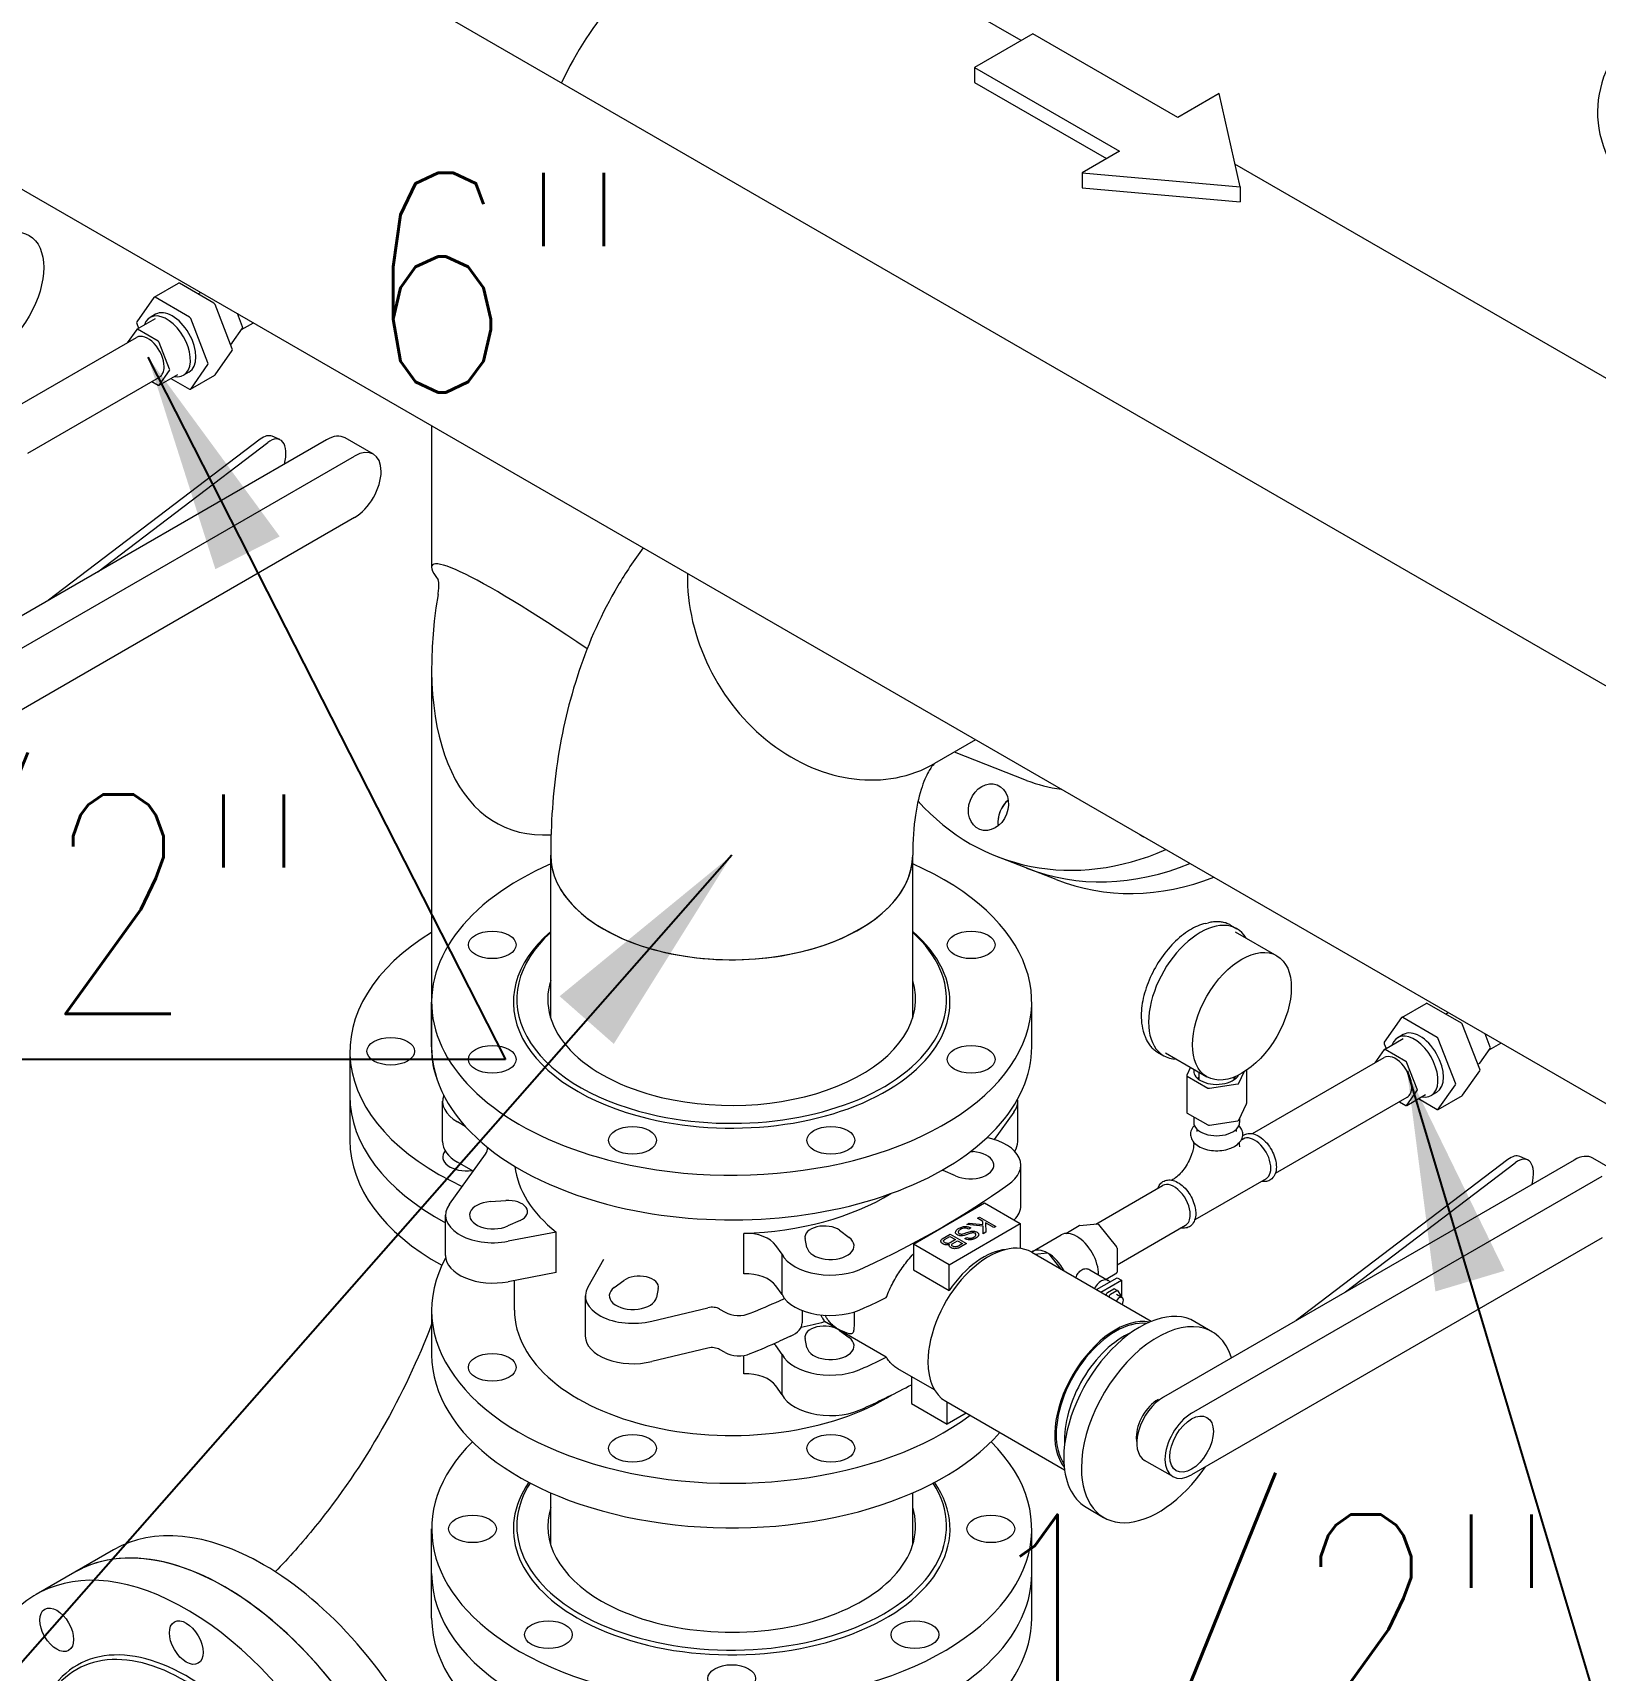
# Model space of a CAD drawing. Header units: millimetres. Extents: x -312439 to 477422, y -331570 to 212570.
# Drawn here: x 345920 to 346809, y 155219 to 156151 of the extents above; entities that cross this region are included whole.
import ezdxf

# ---------------------------------------------------------------- set-up
doc = ezdxf.new("R2010")
doc.units = ezdxf.units.MM
doc.layers.add('ARCONDTEXTO', color=4, linetype='Continuous')
doc.layers.add('TEXTO FORMATO', color=4, linetype='Continuous')
doc.styles.add('ROMAND', font='ROMAND.SHX')
doc.styles.add('ROMANS', font='romans.shx', dxfattribs={"height": 187.5})
doc.dimstyles.new('1-50 (MILIMETRO)', dxfattribs={"dimscale": 0, "dimtxt": 125, "dimasz": 125, "dimexe": 100, "dimexo": 100, "dimgap": 50, "dimtad": 0, "dimdec": 0, "dimzin": 0, "dimdsep": 46, "dimtxsty": 'ROMAND', "dimcen": -390, "dimclrd": 1, "dimclre": 1, "dimclrt": 3, "dimadec": 0, "dimazin": 0, "dimtfac": 1, "dimtdec": 0, "dimtix": 1, "dimtmove": 2, "dimatfit": 2, "dimfxl": 1, "dimtvp": 1, "dimtolj": 1, "dimtzin": 0, "dimarcsym": 0})

msp = doc.modelspace()

# ---------------------------------------------------------------- linework, layer by layer
at = {"color": 5, "linetype": 'Continuous', "lineweight": 0, "extrusion": (4.44089e-16, 0.816497, 0.57735)}
for p, q in [((344984.877, 156836.368), (347569.913, 155343.897)), ((344881.815, 156657.859), (347466.851, 155165.388)), ((346482.345, 156146.917), (346312.724, 156244.848)), ((348026.67, 155255.3), (346604.188, 156076.571)), ((345988.573, 156000.674), (345978.777, 155986.738)), ((345988.698, 156000.79), (346002.554, 156008.79)), ((346008.846, 155989.423), (345989.254, 156000.735)), ((346022.702, 155997.423), (346003.11, 156008.735)), ((346013.686, 156002.629), (346015.197, 156003.501)), ((345989.544, 155991.044), (345986.399, 155989.229)), ((346033.179, 155971.329), (346023.383, 155996.576)), ((346039.082, 155983.828), (346036.14, 155991.409)), ((345978.763, 155982.431), (345973.436, 155974.852)), ((345978.777, 155985.83), (345979.841, 155983.088)), ((345978.862, 155982.523), (345989.574, 155988.708)), ((345991.082, 155975.679), (345979.304, 155982.479)), ((346019.323, 155963.329), (346009.527, 155988.576)), ((346033.193, 155974.728), (346039.082, 155983.105)), ((346038.52, 155982.306), (346045.214, 155986.17)), ((345903.686, 155934.582), (345978.672, 155977.875)), ((345997.513, 155959.828), (345991.624, 155975.005)), ((346032.115, 155974.07), (346033.094, 155974.635)), ((346023.383, 155956.484), (346033.179, 155970.42)), ((345916.729, 155911.99), (345991.715, 155955.283)), ((345991.524, 155950.635), (346002.237, 155956.82)), ((345991.624, 155950.728), (345997.513, 155959.105)), ((345998.269, 155954.53), (346008.846, 155948.423)), ((346008.556, 155958.114), (346005.412, 155956.299)), ((346009.402, 155948.368), (346023.258, 155956.368)), ((346009.527, 155948.484), (346019.323, 155962.42)), ((345987.411, 155952.798), (345991.082, 155950.679)), ((346146.72, 155927.566), (346146.72, 155846.978)), ((346086.813, 155919.566), (345852.987, 155784.566)), ((346049.085, 155919.85), (345928.538, 155828.186)), ((345956.654, 155844.419), (346053.378, 155917.968)), ((346060.262, 155919.671), (346055.969, 155921.553)), ((346113.56, 155911.372), (346097.53, 155920.628)), ((345869.017, 155775.311), (346102.844, 155910.311)), ((346102.844, 155875.311), (345869.017, 155740.311)), ((346146.72, 155789.826), (346146.72, 155571.309)), ((346456.501, 155748.714), (346433.159, 155735.238)), ((346485.538, 155725.612), (346444.392, 155741.723)), ((346214.531, 155590.226), (346214.531, 155682.953)), ((346420.656, 155590.226), (346420.656, 155682.953)), ((346502.27, 155669.079), (346468.569, 155682.275)), ((346587.443, 155644.14), (346589.132, 155644.536)), ((346601.706, 155643.149), (346605.339, 155641.051)), ((346604.382, 155639.395), (346628.023, 155625.746)), ((346146.742, 155573.927), (346146.742, 155599.327)), ((346488.445, 155573.927), (346488.445, 155599.327)), ((346699.029, 155590.492), (346689.233, 155576.556)), ((346699.154, 155590.608), (346713.01, 155598.608)), ((346719.302, 155579.241), (346699.71, 155590.552)), ((346733.158, 155587.241), (346713.567, 155598.552)), ((346724.143, 155592.446), (346725.653, 155593.318)), ((346551.999, 155582.749), (346552.5, 155581.088)), ((346700, 155580.862), (346696.856, 155579.047)), ((346743.635, 155561.146), (346733.84, 155586.394)), ((346749.538, 155573.645), (346746.597, 155581.227)), ((346689.219, 155572.248), (346683.892, 155564.67)), ((346689.233, 155575.647), (346690.297, 155572.905)), ((346689.319, 155572.341), (346700.031, 155578.525)), ((346701.539, 155565.497), (346689.761, 155572.297)), ((346729.779, 155553.146), (346719.983, 155578.394)), ((346743.65, 155564.545), (346749.538, 155572.923)), ((346748.976, 155572.124), (346755.67, 155575.988)), ((346100.18, 155571.309), (346100.18, 155520.509)), ((346559.989, 155570.892), (346563.621, 155568.795)), ((346564.578, 155570.452), (346588.218, 155556.803)), ((346578.908, 155562.178), (346576.801, 155557.64)), ((346614.142, 155524.4), (346689.128, 155567.693)), ((346707.969, 155549.645), (346702.08, 155564.823)), ((346742.572, 155563.888), (346743.55, 155564.453)), ((346576.771, 155557.508), (346576.771, 155536.508)), ((346577.03, 155557.147), (346588.808, 155550.347)), ((346583.734, 155555.169), (346583.734, 155559.392)), ((346589.663, 155550.215), (346605.751, 155552.704)), ((346603.755, 155555.169), (346603.755, 155556.647)), ((346606.377, 155553.065), (346609.379, 155559.533)), ((346610.718, 155560.412), (346610.718, 155541.486)), ((346733.84, 155546.302), (346743.635, 155560.238)), ((346627.186, 155501.808), (346702.172, 155545.101)), ((346701.981, 155540.453), (346712.693, 155546.638)), ((346702.08, 155540.545), (346707.969, 155548.923)), ((346708.726, 155544.347), (346719.302, 155538.241)), ((346719.012, 155547.932), (346715.868, 155546.117)), ((346719.858, 155538.186), (346733.715, 155546.186)), ((346719.983, 155538.302), (346729.779, 155552.238)), ((346152.979, 155519.898), (346152.979, 155542.898)), ((346478.244, 155536.668), (346467.117, 155521.077)), ((346480.484, 155519.898), (346480.484, 155542.898)), ((346577.03, 155536.147), (346588.808, 155529.347)), ((346606.377, 155532.065), (346610.688, 155541.354)), ((346697.868, 155542.616), (346701.539, 155540.497)), ((346165.896, 155528.546), (346161.424, 155531.128)), ((346580.701, 155534.028), (346580.701, 155530.753)), ((346582.538, 155526.899), (346582.538, 155525.562)), ((346589.663, 155529.215), (346605.751, 155531.704)), ((346604.951, 155526.899), (346604.951, 155525.562)), ((346606.788, 155532.951), (346606.788, 155530.753)), ((346580.701, 155518.862), (346580.701, 155519.478)), ((346606.788, 155518.862), (346606.788, 155519.478)), ((346608.873, 155521.358), (346607.642, 155520.647)), ((346156.943, 155484.185), (346177.307, 155512.724)), ((346170.35, 155502.974), (346161.424, 155508.128)), ((346453.66, 155514.272), (346455.025, 155514.175)), ((346482.21, 155483.451), (346482.21, 155506.451)), ((346797.27, 155509.384), (346563.443, 155374.384)), ((346759.541, 155509.667), (346638.995, 155418.004)), ((346667.111, 155434.236), (346763.834, 155507.785)), ((346770.718, 155509.489), (346766.425, 155511.371)), ((346824.017, 155501.19), (346807.986, 155510.445)), ((346445.087, 155500.323), (346438.108, 155503.467)), ((346568.776, 155498.208), (346568.243, 155497.9)), ((346579.474, 155365.129), (346813.3, 155500.129)), ((346621.917, 155498.766), (346581.286, 155475.308)), ((346524.908, 155472.881), (346562.974, 155494.858)), ((346180.162, 155485.675), (346188.948, 155486.301)), ((346421.042, 155461.508), (346461.637, 155484.946)), ((346461.637, 155484.946), (346481.934, 155473.227)), ((346154.702, 155454.955), (346154.702, 155477.955)), ((346197.079, 155474.967), (346190.099, 155471.823)), ((346379.011, 155469.348), (346384.457, 155465.318)), ((346441.339, 155449.789), (346481.934, 155473.227)), ((346445.038, 155468.309), (346445.146, 155468.77)), ((346445.146, 155468.77), (346445.384, 155469.181)), ((346445.384, 155469.181), (346445.599, 155469.455)), ((346445.599, 155469.455), (346445.88, 155469.717)), ((346445.88, 155469.717), (346446.398, 155470.14)), ((346446.398, 155470.14), (346447.174, 155470.589)), ((346446.786, 155468.92), (346446.657, 155468.646)), ((346447.002, 155469.194), (346446.786, 155468.92)), ((346447.304, 155469.468), (346447.002, 155469.194)), ((346447.174, 155470.589), (346447.627, 155470.826)), ((346447.692, 155469.742), (346447.304, 155469.468)), ((346447.627, 155470.826), (346448.102, 155471.025)), ((346447.908, 155469.866), (346447.692, 155469.742)), ((346448.426, 155470.116), (346447.908, 155469.866)), ((346448.102, 155471.025), (346448.577, 155471.199)), ((346449.116, 155470.365), (346448.426, 155470.116)), ((346448.577, 155471.199), (346449.03, 155471.336)), ((346449.03, 155471.336), (346449.504, 155471.436)), ((346449.763, 155470.539), (346449.116, 155470.365)), ((346449.504, 155471.436), (346450.001, 155471.498)), ((346450.411, 155470.589), (346449.763, 155470.539)), ((346450.001, 155471.498), (346450.669, 155471.511)), ((346451.101, 155470.564), (346450.411, 155470.589)), ((346450.669, 155471.511), (346451.403, 155471.486)), ((346451.619, 155470.464), (346451.101, 155470.564)), ((346451.403, 155471.486), (346451.921, 155471.386)), ((346451.532, 155472.65), (346452.913, 155473.447)), ((346460.766, 155471.703), (346451.532, 155472.65)), ((346452.093, 155470.29), (346451.619, 155470.464)), ((346451.921, 155471.386), (346452.395, 155471.261)), ((346452.611, 155470.091), (346452.093, 155470.29)), ((346452.395, 155471.261), (346452.87, 155471.087)), ((346453.69, 155470.713), (346452.611, 155470.091)), ((346452.87, 155471.087), (346453.302, 155470.888)), ((346452.913, 155473.447), (346460.68, 155472.65)), ((346453.302, 155470.888), (346453.69, 155470.713)), ((346453.647, 155468.745), (346453.906, 155468.795)), ((346453.906, 155468.795), (346454.402, 155468.882)), ((346454.402, 155468.882), (346454.898, 155468.92)), ((346454.898, 155468.92), (346455.157, 155468.92)), ((346455.157, 155468.92), (346455.847, 155468.845)), ((346455.847, 155468.845), (346456.279, 155468.745)), ((346457.573, 155476.187), (346458.738, 155476.86)), ((346460.68, 155474.394), (346457.573, 155476.187)), ((346458.738, 155476.86), (346467.972, 155471.579)), ((346460.68, 155472.65), (346460.68, 155474.394)), ((346460.766, 155467.368), (346460.766, 155471.703)), ((346466.807, 155470.906), (346462.19, 155473.522)), ((346462.19, 155473.522), (346462.234, 155468.265)), ((346467.972, 155471.579), (346466.807, 155470.906)), ((346481.934, 155473.227), (346481.934, 155458.997)), ((346507.796, 155467.539), (346515.552, 155472.017)), ((346515.682, 155472.057), (346525.882, 155472.968)), ((346526.507, 155472.606), (346536.707, 155459.918)), ((346537.02, 155449.75), (346576.018, 155472.266)), ((346217.698, 155468.306), (346190.301, 155463.091)), ((346217.698, 155445.306), (346217.698, 155468.306)), ((346324.421, 155444.618), (346324.421, 155467.618)), ((346346.267, 155455.707), (346342.667, 155460.705)), ((346360.465, 155459.58), (346359.381, 155464.653)), ((346421.042, 155461.508), (346421.042, 155446.792)), ((346441.339, 155449.789), (346421.042, 155461.508)), ((346436.689, 155463.482), (346436.818, 155463.806)), ((346436.689, 155463.133), (346436.689, 155463.482)), ((346436.732, 155463.009), (346436.689, 155463.133)), ((346436.818, 155462.71), (346436.732, 155463.009)), ((346436.818, 155463.806), (346437.034, 155464.08)), ((346436.948, 155462.386), (346436.818, 155462.71)), ((346437.164, 155462.112), (346436.948, 155462.386)), ((346437.034, 155464.08), (346437.293, 155464.329)), ((346437.854, 155461.614), (346437.164, 155462.112)), ((346437.293, 155464.329), (346437.466, 155464.479)), ((346437.466, 155464.479), (346442.04, 155467.119)), ((346438.631, 155461.265), (346437.854, 155461.614)), ((346438.242, 155463.183), (346438.285, 155463.507)), ((346438.329, 155462.884), (346438.242, 155463.183)), ((346438.285, 155463.507), (346438.501, 155463.781)), ((346438.588, 155462.585), (346438.329, 155462.884)), ((346438.501, 155463.781), (346438.803, 155464.055)), ((346438.933, 155462.336), (346438.588, 155462.585)), ((346439.105, 155461.14), (346438.631, 155461.265)), ((346438.803, 155464.055), (346441.867, 155465.824)), ((346439.364, 155462.087), (346438.933, 155462.336)), ((346439.58, 155461.065), (346439.105, 155461.14)), ((346439.839, 155461.962), (346439.364, 155462.087)), ((346440.055, 155461.041), (346439.58, 155461.065)), ((346440.227, 155461.888), (346439.839, 155461.962)), ((346441.09, 155461.14), (346440.055, 155461.041)), ((346440.659, 155461.888), (346440.227, 155461.888)), ((346441.09, 155461.937), (346440.659, 155461.888)), ((346441.522, 155462.087), (346441.09, 155461.937)), ((346441.651, 155461.265), (346441.09, 155461.14)), ((346441.435, 155460.791), (346441.565, 155461.115)), ((346441.479, 155460.517), (346441.435, 155460.791)), ((346441.565, 155460.218), (346441.479, 155460.517)), ((346441.996, 155462.261), (346441.522, 155462.087)), ((346441.565, 155461.115), (346441.651, 155461.265)), ((346441.781, 155459.944), (346441.565, 155460.218)), ((346442.04, 155459.695), (346441.781, 155459.944)), ((346441.867, 155465.824), (346445.06, 155464.03)), ((346445.06, 155464.03), (346441.996, 155462.261)), ((346442.04, 155467.119), (346451.274, 155461.838)), ((346442.6, 155459.371), (346442.04, 155459.695)), ((346442.859, 155461.115), (346442.903, 155461.34)), ((346442.859, 155460.816), (346442.859, 155461.115)), ((346443.032, 155460.517), (346442.859, 155460.816)), ((346442.903, 155461.34), (346443.118, 155461.614)), ((346443.377, 155460.268), (346443.032, 155460.517)), ((346443.118, 155461.614), (346443.463, 155461.863)), ((346443.809, 155460.069), (346443.377, 155460.268)), ((346443.463, 155461.863), (346446.096, 155463.432)), ((346444.283, 155459.944), (346443.809, 155460.069)), ((346445.233, 155459.944), (346444.283, 155459.944)), ((346445.06, 155467.824), (346445.038, 155468.309)), ((346445.233, 155467.525), (346445.06, 155467.824)), ((346445.556, 155467.138), (346445.233, 155467.525)), ((346445.75, 155460.044), (346445.233, 155459.944)), ((346445.88, 155466.877), (346445.556, 155467.138)), ((346446.182, 155460.194), (346445.75, 155460.044)), ((346446.311, 155466.628), (346445.88, 155466.877)), ((346446.096, 155463.432), (346448.987, 155461.763)), ((346446.657, 155460.368), (346446.182, 155460.194)), ((346447.045, 155466.379), (346446.311, 155466.628)), ((346446.657, 155468.646), (346446.613, 155468.521)), ((346446.613, 155468.521), (346446.613, 155468.222)), ((346446.613, 155468.222), (346446.743, 155467.948)), ((346446.872, 155460.493), (346446.657, 155460.368)), ((346447.131, 155459.446), (346446.7, 155459.247)), ((346446.743, 155467.948), (346447.002, 155467.649)), ((346448.987, 155461.763), (346446.872, 155460.493)), ((346447.002, 155467.649), (346447.455, 155467.412)), ((346447.52, 155466.254), (346447.045, 155466.379)), ((346451.274, 155461.838), (346447.131, 155459.446)), ((346447.455, 155467.412), (346447.865, 155467.275)), ((346448.275, 155466.192), (346447.52, 155466.254)), ((346447.865, 155467.275), (346448.296, 155467.226)), ((346449.073, 155466.204), (346448.275, 155466.192)), ((346448.296, 155467.226), (346448.771, 155467.251)), ((346448.771, 155467.251), (346449.31, 155467.338)), ((346449.828, 155466.366), (346449.073, 155466.204)), ((346449.31, 155467.338), (346449.936, 155467.5)), ((346450.065, 155466.428), (346449.828, 155466.366)), ((346449.936, 155467.5), (346451.511, 155468.035)), ((346453.776, 155467.674), (346450.065, 155466.428)), ((346450.411, 155464.635), (346451.532, 155465.282)), ((346450.626, 155464.51), (346450.411, 155464.635)), ((346451.015, 155464.336), (346450.626, 155464.51)), ((346451.446, 155464.186), (346451.015, 155464.336)), ((346452.223, 155463.987), (346451.446, 155464.186)), ((346451.511, 155468.035), (346453.647, 155468.745)), ((346451.532, 155465.282), (346452.007, 155465.058)), ((346452.007, 155465.058), (346452.482, 155464.934)), ((346452.892, 155463.925), (346452.223, 155463.987)), ((346452.482, 155464.934), (346453.215, 155464.859)), ((346453.345, 155463.937), (346452.892, 155463.925)), ((346453.215, 155464.859), (346453.56, 155464.859)), ((346453.992, 155464.012), (346453.345, 155463.937)), ((346453.56, 155464.859), (346454.121, 155464.934)), ((346454.057, 155467.761), (346453.776, 155467.674)), ((346454.229, 155464.049), (346453.992, 155464.012)), ((346454.618, 155467.886), (346454.057, 155467.761)), ((346454.121, 155464.934), (346454.596, 155465.058)), ((346454.682, 155464.161), (346454.229, 155464.049)), ((346454.596, 155465.058), (346455.071, 155465.233)), ((346454.898, 155467.923), (346454.618, 155467.886)), ((346454.898, 155464.236), (346454.682, 155464.161)), ((346455.545, 155467.873), (346454.898, 155467.923)), ((346455.373, 155464.361), (346454.898, 155464.236)), ((346455.071, 155465.233), (346455.718, 155465.557)), ((346455.804, 155464.56), (346455.373, 155464.361)), ((346456.149, 155467.649), (346455.545, 155467.873)), ((346455.718, 155465.557), (346456.063, 155465.806)), ((346456.279, 155464.784), (346455.804, 155464.56)), ((346456.063, 155465.806), (346456.473, 155466.217)), ((346456.646, 155467.138), (346456.149, 155467.649)), ((346456.279, 155468.745), (346456.926, 155468.496)), ((346457.271, 155465.357), (346456.279, 155464.784)), ((346456.473, 155466.217), (346456.624, 155466.503)), ((346456.624, 155466.503), (346456.689, 155466.815)), ((346456.689, 155466.815), (346456.646, 155467.138)), ((346456.926, 155468.496), (346457.314, 155468.272)), ((346457.422, 155465.494), (346457.271, 155465.357)), ((346457.314, 155468.272), (346457.681, 155468.01)), ((346457.703, 155465.781), (346457.422, 155465.494)), ((346457.681, 155468.01), (346457.94, 155467.736)), ((346457.832, 155465.93), (346457.703, 155465.781)), ((346458.048, 155466.204), (346457.832, 155465.93)), ((346457.94, 155467.736), (346458.113, 155467.462)), ((346458.177, 155466.478), (346458.048, 155466.204)), ((346458.113, 155467.462), (346458.221, 155467.176)), ((346458.264, 155466.777), (346458.177, 155466.478)), ((346458.221, 155467.176), (346458.264, 155466.777)), ((346462.234, 155468.265), (346460.766, 155467.368)), ((346488.845, 155457.253), (346505.3, 155466.753)), ((346813.3, 155465.129), (346579.474, 155330.129)), ((346244.639, 155452.752), (346235.605, 155436.934)), ((346346.267, 155432.707), (346346.267, 155455.707)), ((346443.032, 155459.172), (346442.6, 155459.371)), ((346443.507, 155459.048), (346443.032, 155459.172)), ((346444.024, 155458.948), (346443.507, 155459.048)), ((346444.542, 155458.898), (346444.024, 155458.948)), ((346445.103, 155458.923), (346444.542, 155458.898)), ((346445.189, 155458.923), (346445.103, 155458.923)), ((346445.75, 155458.998), (346445.189, 155458.923)), ((346446.268, 155459.097), (346445.75, 155458.998)), ((346446.7, 155459.247), (346446.268, 155459.097)), ((346488.447, 155456.853), (346556.554, 155417.532)), ((346490.211, 155455.834), (346497.303, 155456.468)), ((346497.928, 155456.106), (346505.02, 155447.285)), ((346537.02, 155459.112), (346537.02, 155445.512)), ((346217.698, 155445.306), (346190.301, 155440.091)), ((346193.894, 155423.927), (346193.894, 155440.775)), ((346250.73, 155436.818), (346256.176, 155440.848)), ((346421.042, 155446.792), (346441.339, 155435.073)), ((346441.339, 155435.073), (346441.339, 155449.789)), ((346521.561, 155446.896), (346532.038, 155440.847)), ((346525.32, 155435.564), (346537.094, 155442.362)), ((346527.875, 155434.089), (346539.649, 155440.887)), ((346530.748, 155441.592), (346536.837, 155445.107)), ((346537.094, 155442.362), (346539.649, 155440.887)), ((346539.649, 155440.887), (346539.649, 155431.255)), ((346234.242, 155432.033), (346234.242, 155409.033)), ((346275.806, 155436.153), (346274.721, 155431.08)), ((346346.267, 155432.707), (346342.667, 155437.705)), ((346530.799, 155432.401), (346531.23, 155433.511)), ((346531.582, 155433.949), (346535.198, 155436.037)), ((346532.474, 155431.434), (346532.904, 155432.544)), ((346533.257, 155432.982), (346536.872, 155435.07)), ((346537.16, 155435.098), (346535.486, 155436.065)), ((346536.78, 155432.912), (346539.955, 155431.078)), ((346537.225, 155435.038), (346539.033, 155432.466)), ((346539.033, 155431.997), (346538.91, 155431.681)), ((346146.742, 155423.927), (346146.742, 155398.527)), ((346272.142, 155417.675), (346304.066, 155425.27)), ((346310.729, 155424.501), (346313.786, 155422.736)), ((346344.818, 155429.228), (346347.721, 155430.506)), ((346357.719, 155423.734), (346357.719, 155416.671)), ((346405.628, 155397.115), (346370.529, 155417.379)), ((346581.396, 155417.329), (346591.41, 155411.446)), ((346346.267, 155398.707), (346342.667, 155403.705)), ((346351.162, 155409.021), (346344.818, 155406.228)), ((346360.465, 155402.58), (346359.381, 155407.653)), ((346379.011, 155412.348), (346384.457, 155408.318)), ((346304.066, 155402.27), (346272.142, 155394.675)), ((346313.786, 155399.736), (346310.729, 155401.501)), ((346324.421, 155387.618), (346324.421, 155398.087)), ((346346.267, 155375.707), (346346.267, 155398.707)), ((346433.033, 155378.538), (346412.232, 155390.547)), ((346419.947, 155386.093), (346419.947, 155370.651)), ((346346.267, 155375.707), (346342.667, 155380.705)), ((346419.947, 155370.651), (346440.244, 155358.932)), ((346439.457, 155372), (346507.139, 155332.924)), ((346440.244, 155358.932), (346440.244, 155371.546)), ((346451.168, 155365.239), (346440.244, 155358.932)), ((346568.757, 155329.067), (346552.726, 155338.322)), ((346214.531, 155290.226), (346214.531, 155319.853)), ((346420.656, 155290.226), (346420.656, 155319.853)), ((346519.357, 155311.73), (346529.37, 155305.847)), ((346146.742, 155248.527), (346146.742, 155299.327)), ((346488.445, 155248.527), (346488.445, 155299.327)), ((345965.592, 155287.396), (345921.598, 155261.996))]:
    msp.add_line(p, q, dxfattribs=at)
at = {"color": 4, "linetype": 'Continuous', "lineweight": 0, "extrusion": (4.44089e-16, 0.816497, 0.57735)}
for p, q in [((346489.138, 156150.84), (346455.922, 156131.662)), ((346571.688, 156103.18), (346489.138, 156150.84)), ((346455.922, 156131.662), (346538.471, 156084.002)), ((346455.922, 156131.662), (346455.922, 156123.119)), ((346455.922, 156123.119), (346531.073, 156079.731)), ((346595.176, 156116.741), (346571.688, 156103.18)), ((346607.109, 156063.552), (346595.176, 156116.741)), ((346538.471, 156084.002), (346517.101, 156071.664)), ((346517.101, 156071.664), (346607.109, 156063.552)), ((346517.101, 156071.664), (346517.101, 156063.121)), ((346517.101, 156063.121), (346607.109, 156055.009)), ((346607.109, 156063.552), (346607.109, 156055.009))]:
    msp.add_line(p, q, dxfattribs=at)
at = {"color": 5, "linetype": 'Continuous', "lineweight": 0}
for centre, major_axis, ratio, start_param, end_param in [((346295.868, 156099.652), (-67.085, -116.195), 0.5773503, 3.1415927, 4.8430473), ((346981.488, 156106.127), (-170.852, 0), 0.5773503, 5.3599285, 7.4612826), ((345989.254, 155999.826), (-0.556, 0.963), 0.5773503, 5.4977871, 6.5449847), ((346003.11, 156007.826), (-0.556, 0.963), 0.5773503, 5.4977871, 6.2831853), ((345995.906, 155972.764), (-9.506, 16.465), 0.5773503, 2.6742192, 6.7505587), ((345999.05, 155974.579), (-9.506, 16.465), 0.5773503, 3.1415927, 6.2831853), ((346022.702, 155996.515), (-0.556, 0.963), 0.5773503, 4.4505896, 5.4977871), ((345979.458, 155985.89), (-0.556, 0.963), 0.5773503, 0.2617994, 1.3089969), ((345979.304, 155981.757), (-0.442, 0.766), 0.5773503, 5.4977871, 6.5449847), ((346008.846, 155988.515), (-0.556, 0.963), 0.5773503, 4.4505896, 5.4977871), ((346038.54, 155983.779), (0.442, -0.766), 0.5773503, 0.2617994, 1.3089969), ((345985.193, 155966.579), (6.522, -11.296), 0.5773503, 0.7853982, 3.1415927), ((345991.082, 155974.957), (-0.442, 0.766), 0.5773503, 4.4505896, 5.4977871), ((346032.651, 155975.402), (0.442, -0.766), 0.5773503, 0, 0.2617994), ((346018.641, 155963.268), (0.556, -0.963), 0.5773503, 0.2617994, 1.3089969), ((346032.498, 155971.268), (0.556, -0.963), 0.5773503, 0.2617994, 1.3089969), ((345985.193, 155966.579), (6.522, -11.296), 0.5773503, 0, 0.7853982), ((345996.971, 155959.779), (0.442, -0.766), 0.5773503, 0.2617994, 1.3089969), ((346022.702, 155957.332), (0.556, -0.963), 0.5773503, 0, 0.2617994), ((345991.082, 155951.402), (0.442, -0.766), 0.5773503, 5.4977871, 6.5449847), ((346008.846, 155949.332), (0.556, -0.963), 0.5773503, 5.4977871, 6.5449847), ((346049.085, 155905.85), (6.884, 15.704), 0.493747, 0, 0.7260513), ((346053.378, 155903.968), (-6.884, -15.704), 0.493747, 1.8967117, 3.867644), ((346086.813, 155902.066), (10.717, 18.562), 0.5773503, 0, 0.7853982), ((346102.844, 155892.811), (-10.717, -18.562), 0.5773503, 0.7853982, 3.9269908), ((346271.032, 155756.493), (-123.988, 91.599), 0.0978959, 5.0763738, 6.5985022), ((346381.628, 155824.492), (-51.531, 89.255), 0.8164966, 0.936815, 3.1415927), ((346271.032, 155880.311), (-83.802, -180.843), 0.5077224, 5.209054, 6.5527375), ((346530.862, 155841.366), (45.325, 115.754), 0.8133896, 3.1415927, 3.3423299), ((346530.862, 155841.366), (62.293, 159.091), 0.8133896, 2.7483145, 3.8284194), ((346480.634, 155703.731), (-4.957, -12.659), 0.8133896, 4.0999845, 5.3247935), ((346480.634, 155703.731), (4.957, 12.659), 0.8133896, 0.9583918, 1.448158), ((346480.634, 155703.731), (4.957, 12.659), 0.8133896, 1.448158, 2.1832008), ((346557.221, 155706.106), (4.957, 12.659), 0.8133896, 2.9087838, 3.1291249), ((346317.593, 155599.327), (-170.852, 0), 0.5773503, 5.3599285, 7.4612826), ((346317.593, 155682.953), (-103.062, 0), 0.5773503, 0, 0.7853982), ((346317.593, 155682.953), (-103.062, 0), 0.5773503, 0, 3.1415927), ((346317.593, 155682.953), (-103.062, 0), 0.5773503, 0.7853982, 3.1415927), ((346317.593, 155599.327), (-170.852, 0), 0.5773503, 1.1780972, 4.0648495), ((346547.713, 155834.768), (-62.293, -159.091), 0.8133896, 0, 0.6645841), ((346547.713, 155834.768), (62.293, 159.091), 0.8133896, 3.1415927, 3.8061768), ((346564.564, 155828.17), (-62.293, -159.091), 0.8133896, 0, 0.6418372), ((346271.032, 155571.309), (-170.852, 0), 0.5773503, 5.5272038, 7.1783746), ((346317.593, 155599.327), (-124.312, 0), 0.5773503, 5.6898207, 7.4612826), ((346317.593, 155600.927), (122.352, 0), 0.5773503, 2.5724111, 4.3196899), ((346317.593, 155599.327), (-124.312, 0), 0.5773503, 1.1780972, 3.7349573), ((346317.593, 155600.927), (122.352, 0), 0.5773503, 4.3196899, 6.8523669), ((346584.48, 155604.923), (-20.859, -36.128), 0.5773503, 2.8375594, 6.5872185), ((346317.593, 155600.927), (104.716, 0), 0.5773503, 2.9636533, 4.3196899), ((346317.593, 155600.927), (104.716, 0), 0.5773503, 4.3196899, 6.4611246), ((346699.71, 155589.644), (-0.556, 0.963), 0.5773503, 5.4977871, 6.5449847), ((346713.567, 155597.644), (-0.556, 0.963), 0.5773503, 5.4977871, 6.2831853), ((346706.362, 155562.582), (-9.506, 16.465), 0.5773503, 2.6742192, 6.7505587), ((346709.506, 155564.397), (-9.506, 16.465), 0.5773503, 3.1415927, 6.2831853), ((346733.158, 155586.333), (-0.556, 0.963), 0.5773503, 4.4505896, 5.4977871), ((346317.593, 155573.927), (170.852, 0), 0.5773503, 3.1415927, 4.3196899), ((346317.593, 155573.927), (170.852, 0), 0.5773503, 4.3196899, 6.2831853), ((346689.914, 155575.708), (-0.556, 0.963), 0.5773503, 0.2617994, 1.3089969), ((346689.761, 155571.574), (-0.442, 0.766), 0.5773503, 5.4977871, 6.5449847), ((346719.302, 155578.333), (-0.556, 0.963), 0.5773503, 4.4505896, 5.4977871), ((346748.997, 155573.597), (0.442, -0.766), 0.5773503, 0.2617994, 1.3089969), ((346271.032, 155571.309), (-124.312, 0), 0.5773503, 0, 0.2162634), ((346271.032, 155571.309), (124.312, 0), 0.5773503, 3.1415927, 3.3578561), ((346695.65, 155556.397), (6.522, -11.296), 0.5773503, 0.7853982, 3.1415927), ((346701.539, 155564.775), (-0.442, 0.766), 0.5773503, 4.4505896, 5.4977871), ((346743.108, 155565.219), (0.442, -0.766), 0.5773503, 0, 0.2617994), ((346577.656, 155557.508), (-0.885, 0), 0.5773503, 6.0213859, 7.0685835), ((346593.744, 155559.997), (-13.044, 0), 0.5773503, 6.1406542, 7.0685835), ((346593.744, 155551.753), (-13.044, 0), 0.5773503, 5.5872933, 5.7039844), ((346593.744, 155559.997), (-13.044, 0), 0.5773503, 0.7853982, 2.8363511), ((346593.744, 155551.753), (-13.044, 0), 0.5773503, 3.7207935, 3.8374847), ((346605.522, 155553.197), (0.885, 0), 0.5773503, 4.9741884, 6.0213859), ((346729.098, 155553.086), (0.556, -0.963), 0.5773503, 0.2617994, 1.3089969), ((346742.954, 155561.086), (0.556, -0.963), 0.5773503, 0.2617994, 1.3089969), ((346271.032, 155545.909), (-170.852, 0), 0.5773503, 0, 0.8218325), ((346271.032, 155545.909), (170.852, 0), 0.5773503, 3.1415927, 3.9634252), ((346181.811, 155542.898), (-28.832, 0), 0.5773503, 6.078, 7.0685835), ((346453.375, 155542.898), (27.109, 0), 0.5773503, 5.8737687, 6.3559681), ((346589.434, 155550.708), (0.885, 0), 0.5773503, 3.9269908, 4.9741884), ((346695.65, 155556.397), (6.522, -11.296), 0.5773503, 0, 0.7853982), ((346707.427, 155549.597), (0.442, -0.766), 0.5773503, 0.2617994, 1.3089969), ((346733.158, 155547.149), (0.556, -0.963), 0.5773503, 0, 0.2617994), ((346577.656, 155536.508), (-0.885, 0), 0.5773503, 0, 0.7853982), ((346609.833, 155541.486), (0.885, 0), 0.5773503, 6.0213859, 6.2831853), ((346701.539, 155541.219), (0.442, -0.766), 0.5773503, 5.4977871, 6.5449847), ((346719.302, 155539.149), (0.556, -0.963), 0.5773503, 5.4977871, 6.5449847), ((346593.744, 155530.753), (-13.044, 0), 0.5773503, 0, 3.1415927), ((346589.434, 155529.708), (0.885, 0), 0.5773503, 3.9269908, 4.9741884), ((346605.522, 155532.197), (0.885, 0), 0.5773503, 4.9741884, 6.0213859), ((346271.032, 155520.509), (-170.852, 0), 0.5773503, 0, 0.8045251), ((346181.811, 155519.898), (-28.832, 0), 0.5773503, 0, 0.7853982), ((346160.321, 155516.765), (18.371, 0), 0.5773503, 5.8923976, 6.2577611), ((346453.404, 155506.451), (28.806, 0), 0.5773503, 5.5507149, 7.5144461), ((346453.375, 155519.898), (27.109, 0), 0.5773503, 5.9220989, 6.2831853), ((346615.395, 155510.062), (6.522, -11.296), 0.5773503, 0, 3.1415927), ((346166.676, 155511.059), (-13.595, 0), 0.5773503, 5.8214578, 8.0722285), ((346453.375, 155506.455), (13.472, 0), 0.5773503, 4.0497563, 7.7312146), ((346759.541, 155495.667), (6.884, 15.704), 0.493747, 0, 0.7260513), ((346763.834, 155493.785), (-6.884, -15.704), 0.493747, 1.8967117, 3.867644), ((346797.27, 155491.884), (10.717, 18.562), 0.5773503, 0, 0.7853982), ((346317.593, 155510.427), (-123.699, 0), 0.5773503, 0.06591, 0.6307786), ((346444.889, 155508.484), (-11.023, 0), 0.5773503, 0.8477105, 0.9081637), ((346317.593, 155538.927), (123.699, 0), 0.5773503, 4.7676151, 5.5340199), ((346068.178, 155682.927), (520.517, 0), 0.5773503, 5.3865482, 5.6090261), ((346569.496, 155483.562), (6.522, -11.296), 0.5773503, 0.7853982, 3.1415927), ((346181.811, 155477.955), (-27.109, 0), 0.5773503, 5.8737687, 8.1724889), ((346181.811, 155477.955), (-13.472, 0), 0.5773503, 4.8351545, 8.5166127), ((346190.298, 155479.984), (11.023, 0), 0.5773503, 5.3750201, 7.9767471), ((346453.404, 155483.451), (28.806, 0), 0.5773503, 5.7666453, 6.2831853), ((346569.496, 155483.562), (6.522, -11.296), 0.5773503, 0, 0.7853982), ((346370.321, 155465.433), (11.023, 0), 0.5773503, 0.6626311, 3.2643581), ((346515.995, 155471.25), (-0.442, 0.766), 0.5773503, 6.0213859, 6.2831853), ((346526.195, 155472.161), (-0.442, 0.766), 0.5773503, 4.9741884, 6.0213859), ((346325.435, 155457.027), (-18.371, 0), 0.5773503, 3.4957179, 4.7676151), ((346373.836, 155460.533), (-13.472, 0), 0.5773503, 0.1227655, 3.8042237), ((346463.952, 155414.427), (-24.495, -42.426), 0.5773503, 3.1415927, 5.4977871), ((346514.07, 155451.562), (8.77, -15.191), 0.5773503, 2.3561945, 3.1415927), ((346514.07, 155451.562), (8.77, -15.191), 0.5773503, 0.7615984, 2.3561945), ((346536.394, 155459.473), (0.442, -0.766), 0.5773503, 0.7853982, 1.8325957), ((346317.593, 155423.927), (170.852, 0), 0.5773503, 2.833735, 5.6302998), ((346181.811, 155454.955), (-27.109, 0), 0.5773503, 0, 1.8893036), ((346373.843, 155460.516), (-28.806, 0), 0.5773503, 0.2933434, 2.3032668), ((346461.089, 155416.079), (23.27, 40.305), 0.5773503, 0.3872078, 1.4290703), ((346497.616, 155442.062), (8.77, -15.191), 0.5773503, 2.3561945, 3.2020356), ((346497.616, 155455.661), (-0.442, 0.766), 0.5773503, 4.9741884, 6.0213859), ((346497.616, 155442.062), (8.77, -15.191), 0.5773503, 1.5104113, 2.3561945), ((346264.866, 155436.933), (11.023, 0), 0.5773503, 6.1604182, 8.7621453), ((346325.435, 155434.027), (-18.371, 0), 0.5773503, 3.4957179, 4.7676151), ((346528.072, 155433.978), (3.966, 6.869), 0.5773503, 6.010118, 7.8542475), ((346536.394, 155445.873), (0.442, -0.766), 0.5773503, 0, 0.7853982), ((346261.351, 155432.033), (27.109, 0), 0.5773503, 2.8230854, 5.1218056), ((346261.351, 155432.033), (-13.472, 0), 0.5773503, 5.6205526, 9.3020109), ((346373.843, 155437.516), (-28.806, 0), 0.5773503, 0.2933434, 2.3032668), ((346531.582, 155433.479), (0.288, 0.498), 0.5773503, 0.7853982, 1.8325957), ((346533.257, 155432.513), (-0.288, -0.498), 0.5773503, 3.9269908, 4.9741884), ((346535.198, 155435.567), (0.288, 0.498), 0.5773503, 0, 0.7853982), ((346536.872, 155434.6), (0.288, 0.498), 0.5773503, 6.0213859, 7.0685835), ((346538.68, 155432.028), (0.288, 0.498), 0.5773503, 4.9741884, 6.0213859), ((346317.593, 155423.927), (-123.699, 0), 0.5773503, 0, 2.4003829), ((346306.399, 155422.001), (6.124, 0), 0.5773503, 0.7853982, 1.961584), ((346321.581, 155427.236), (11.023, 0), 0.5773503, 3.9269908, 5.3544297), ((346029.317, 155665.971), (517.381, 0), 0.5773503, 5.3282352, 5.3682023), ((346068.178, 155659.927), (520.517, 0), 0.5773503, 5.3865482, 5.4177363), ((346550.376, 155364.529), (-31.02, -52.799), 0.5823607, 3.1415927, 5.5021835), ((346538.24, 155428.108), (-1.715, -2.971), 0.5773503, 1.5701816, 4.7130037), ((346341.057, 155416.671), (16.663, 0), 0.5773503, 5.3639692, 6.2831853), ((346317.593, 155481.927), (123.699, 0), 0.5773503, 5.0382336, 5.1546022), ((346370.321, 155408.433), (11.023, 0), 0.5773503, 0.6626311, 3.2643581), ((346536.201, 155372.713), (-24.495, -42.426), 0.5773503, 3.3370905, 6.064011), ((346560.39, 155358.646), (-31.02, -52.799), 0.5823607, 2.6525624, 5.5021835), ((346536.201, 155372.713), (23.921, 41.432), 0.5773503, 0.2430827, 0.7853982), ((346261.351, 155409.033), (-27.109, 0), 0.5773503, 0, 1.9802129), ((346029.317, 155642.971), (-517.381, 0), 0.5773503, 2.1866425, 2.2266097), ((346325.435, 155400.027), (-18.371, 0), 0.5773503, 3.4957179, 3.6171654), ((346373.836, 155403.533), (-13.472, 0), 0.5773503, 0.1227655, 3.8042237), ((346169.083, 155584.669), (233.085, -175.431), 0.1043952, 5.905742, 5.9619009), ((346536.201, 155372.713), (23.921, 41.432), 0.5773503, 0.7853982, 2.8735652), ((346540.937, 155369.979), (-23.921, -41.432), 0.5773503, 3.805993, 5.5722222), ((346317.593, 155398.527), (-170.852, 0), 0.5773503, 0, 2.6758126), ((346306.399, 155399.001), (-6.124, 0), 0.5773503, 3.9269908, 5.1031767), ((346321.581, 155404.236), (-11.023, 0), 0.5773503, 0.7853982, 2.212837), ((346373.843, 155403.516), (-28.806, 0), 0.5773503, 0.2933434, 2.3032668), ((346068.178, 155625.927), (520.517, 0), 0.5773503, 5.3865482, 5.4177363), ((346463.952, 155414.427), (-24.495, -42.426), 0.5773503, 5.4977871, 6.2831853), ((346325.435, 155377.027), (-18.371, 0), 0.5773503, 3.4957179, 4.7676151), ((346373.843, 155380.516), (-28.806, 0), 0.5773503, 0.2933434, 2.3032668), ((346068.178, 155602.927), (520.517, 0), 0.5773503, 5.3865482, 5.4544475), ((346563.443, 155356.884), (-10.717, -18.562), 0.5773503, 3.9269908, 6.2831853), ((346560.39, 155358.646), (-8.773, -15.195), 0.5773503, 3.9269908, 5.4977871), ((346579.474, 155347.629), (10.717, 18.562), 0.5773503, 0.7853982, 3.9269908), ((346317.593, 155299.327), (-170.852, 0), 0.5773503, 5.7563139, 7.0685835), ((346317.593, 155299.327), (-170.852, 0), 0.5773503, 0.7853982, 3.668464), ((346560.39, 155358.646), (-8.773, -15.195), 0.5773503, 5.4977871, 5.7209135), ((346550.376, 155364.529), (-31.02, -52.799), 0.5823607, 5.5021835, 6.2831853), ((346560.39, 155358.646), (-31.02, -52.799), 0.5823607, 5.5021835, 7.7405636), ((346317.593, 155299.327), (-124.312, 0), 0.5773503, 5.9047016, 7.0685835), ((346317.593, 155300.927), (122.352, 0), 0.5773503, 2.7871538, 3.9269908), ((346317.593, 155299.327), (-124.312, 0), 0.5773503, 0.7853982, 3.5200763), ((346317.593, 155300.927), (122.352, 0), 0.5773503, 3.9269908, 6.6376241), ((346317.593, 155300.927), (104.716, 0), 0.5773503, 2.9636533, 3.9269908), ((346317.593, 155300.927), (104.716, 0), 0.5773503, 3.9269908, 6.4611246), ((346029.021, 155126.734), (85.426, -147.962), 0.5773503, 0, 3.1415927), ((346051.018, 155139.434), (-85.426, 147.962), 0.5773503, 5.4977871, 6.2831853), ((346007.024, 155114.034), (-85.426, 147.962), 0.5773503, 2.4008806, 7.0238973), ((346029.021, 155126.734), (-85.426, 147.962), 0.5773503, 5.4977871, 6.2831853), ((346051.018, 155139.434), (-85.426, 147.962), 0.5773503, 4.5831493, 5.4977871), ((346317.593, 155273.927), (-170.852, 0), 0.5773503, 0, 0.7853982), ((346317.593, 155273.927), (170.852, 0), 0.5773503, 3.1415927, 3.9269908), ((346317.593, 155273.927), (-170.852, 0), 0.5773503, 0.7853982, 3.1415927), ((346317.593, 155273.927), (170.852, 0), 0.5773503, 3.9269908, 6.2831853), ((346029.021, 155126.734), (-85.426, 147.962), 0.5773503, 3.1415927, 5.4977871), ((346317.593, 155248.527), (170.852, 0), 0.5773503, 3.1415927, 3.9269908), ((346317.593, 155248.527), (170.852, 0), 0.5773503, 3.9269908, 6.2831853), ((346007.024, 155114.034), (-62.156, 107.657), 0.5773503, 2.9155137, 6.5092642), ((346005.639, 155113.234), (61.176, -105.96), 0.5773503, 6.0996813, 9.608282), ((346981.488, 155161.127), (-170.852, 0), 0.5773503, 5.5272038, 7.067893)]:
    msp.add_ellipse(centre, major_axis=major_axis, ratio=ratio, start_param=start_param, end_param=end_param, dxfattribs=at)
for centre, major_axis, ratio in [((345897.664, 156001.456), (-19.902, -34.471), 0.5773503), ((346463.784, 155710.329), (4.957, 12.659), 0.8133896), ((346181.246, 155631.934), (-13.595, 0), 0.5773503), ((346453.941, 155631.934), (-13.595, 0), 0.5773503), ((346608.121, 155591.274), (-19.902, -34.471), 0.5773503), ((346123.45, 155571.309), (-13.595, 0), 0.5773503), ((346181.246, 155566.72), (-13.595, 0), 0.5773503), ((346453.941, 155566.72), (-13.595, 0), 0.5773503), ((346261.116, 155520.606), (-13.595, 0), 0.5773503), ((346374.071, 155520.606), (-13.595, 0), 0.5773503), ((346181.246, 155391.32), (13.595, 0), 0.5773503), ((346579.474, 155347.629), (-8.773, -15.195), 0.5773503), ((346261.116, 155345.206), (13.595, 0), 0.5773503), ((346374.071, 155345.206), (13.595, 0), 0.5773503), ((346170.012, 155299.327), (-13.595, 0), 0.5773503), ((346465.175, 155299.327), (-13.595, 0), 0.5773503), ((345933.233, 155241.844), (-6.797, 11.773), 0.5773503), ((346007.024, 155234.534), (-6.797, 11.773), 0.5773503), ((346213.237, 155239.077), (-13.595, 0), 0.5773503), ((346421.949, 155239.077), (-13.595, 0), 0.5773503), ((346317.593, 155214.12), (-13.595, 0), 0.5773503)]:
    msp.add_ellipse(centre, major_axis=major_axis, ratio=ratio, dxfattribs=at)
for points, knots in [([(346267.263, 155857.97), (346261.983, 155850.996), (346257.145, 155843.754), (346243.545, 155820.785), (346236.243, 155804.413), (346224.953, 155770.807), (346220.953, 155753.565), (346215.742, 155718.587), (346214.531, 155700.845), (346214.531, 155682.953)], [2.59510996, 2.59510996, 2.59510996, 2.59510996, 2.67035376, 2.67035376, 2.82743339, 2.82743339, 2.98451302, 2.98451302, 3.14159265, 3.14159265, 3.14159265, 3.14159265]), ([(346150.376, 155831.547), (346150.422, 155831.819), (346150.466, 155832.096), (346150.585, 155832.901), (346150.655, 155833.433), (346150.769, 155834.477), (346150.813, 155834.989), (346150.872, 155835.957), (346150.886, 155836.413), (346150.886, 155837.238), (346150.872, 155837.632), (346150.813, 155838.344), (346150.769, 155838.662), (346150.655, 155839.199), (346150.585, 155839.419), (346150.466, 155839.677), (346150.422, 155839.752), (346150.376, 155839.812)], [17.8979536, 17.8979536, 17.8979536, 17.8979536, 18.5592168, 18.5592168, 19.797742, 19.797742, 21.0362672, 21.0362672, 22.2747923, 22.2747923, 23.5133175, 23.5133175, 24.7518427, 24.7518427, 25.9903679, 25.9903679, 26.6516311, 26.6516311, 26.6516311, 26.6516311]), ([(346433.159, 155735.238), (346433.159, 155735.238), (346433.121, 155735.262), (346432.19, 155734.32), (346431.303, 155733.32), (346428.906, 155729.272), (346427.419, 155726.219), (346424.56, 155717.709), (346423.199, 155712.261), (346421.246, 155699.152), (346420.656, 155691.498), (346420.656, 155682.953)], [2.35619449, 2.35619449, 2.35619449, 2.35619449, 2.51327412, 2.51327412, 2.67035376, 2.67035376, 2.82743339, 2.82743339, 2.98451302, 2.98451302, 3.14159265, 3.14159265, 3.14159265, 3.14159265]), ([(346587.443, 155644.14), (346584.469, 155643.441), (346581.379, 155642.111), (346575.237, 155638.333), (346572.187, 155635.876), (346566.447, 155630.098), (346563.758, 155626.777), (346559.008, 155619.61), (346556.946, 155615.765), (346553.654, 155607.93), (346552.425, 155603.942), (346550.926, 155596.216), (346550.657, 155592.479), (346551.045, 155586.803), (346551.415, 155584.685), (346551.999, 155582.749)], [1.2825342, 1.2825342, 1.2825342, 1.2825342, 1.6036259, 1.6036259, 1.9268175, 1.9268175, 2.2495613, 2.2495613, 2.5719277, 2.5719277, 2.8943746, 2.8943746, 3.2173127, 3.2173127, 3.4298547, 3.4298547, 3.4298547, 3.4298547]), ([(346601.706, 155643.149), (346601.007, 155643.552), (346600.273, 155643.896), (346598.744, 155644.458), (346597.948, 155644.678), (346596.304, 155644.99), (346595.456, 155645.083), (346593.715, 155645.143), (346592.822, 155645.109), (346591.001, 155644.917), (346590.073, 155644.758), (346589.132, 155644.536)], [0.78539816, 0.78539816, 0.78539816, 0.78539816, 0.88482538, 0.88482538, 0.98425259, 0.98425259, 1.08367981, 1.08367981, 1.18310702, 1.18310702, 1.28253424, 1.28253424, 1.28253424, 1.28253424]), ([(346552.5, 155581.088), (346552.779, 155580.162), (346553.105, 155579.279), (346553.848, 155577.606), (346554.266, 155576.816), (346555.188, 155575.338), (346555.693, 155574.65), (346556.786, 155573.382), (346557.373, 155572.803), (346558.625, 155571.76), (346559.289, 155571.296), (346559.989, 155570.892)], [3.42985474, 3.42985474, 3.42985474, 3.42985474, 3.52928196, 3.52928196, 3.62870917, 3.62870917, 3.72813639, 3.72813639, 3.8275636, 3.8275636, 3.92699082, 3.92699082, 3.92699082, 3.92699082]), ([(346581.049, 155529.024), (346580.744, 155528.71), (346580.465, 155528.38), (346579.554, 155527.118), (346579.099, 155526.082), (346578.793, 155524.064), (346578.869, 155523.104), (346579.435, 155521.267), (346579.933, 155520.396), (346581.332, 155518.718), (346582.285, 155517.937), (346584.562, 155516.565), (346585.912, 155515.994), (346588.818, 155515.149), (346590.374, 155514.876), (346593.533, 155514.644), (346595.135, 155514.682), (346598.246, 155515.065), (346599.754, 155515.41), (346602.124, 155516.244), (346603.045, 155516.66), (346603.886, 155517.146)], [3.4159993, 3.4159993, 3.4159993, 3.4159993, 3.5321536, 3.5321536, 3.8395299, 3.8395299, 4.1031394, 4.1031394, 4.3756618, 4.3756618, 4.6912674, 4.6912674, 5.0313579, 5.0313579, 5.3709906, 5.3709906, 5.7078929, 5.7078929, 6.0452189, 6.0452189, 6.2831853, 6.2831853, 6.2831853, 6.2831853]), ([(346603.886, 155517.146), (346605.089, 155517.84), (346606.13, 155518.676), (346607.68, 155520.553), (346608.221, 155521.582), (346608.681, 155523.614), (346608.674, 155524.591), (346608.228, 155526.454), (346607.794, 155527.335), (346606.973, 155528.44), (346606.717, 155528.739), (346606.44, 155529.024)], [0, 0, 0, 0, 0.3404824, 0.3404824, 0.6555453, 0.6555453, 0.9227642, 0.9227642, 1.1907528, 1.1907528, 1.2963897, 1.2963897, 1.2963897, 1.2963897]), ([(346580.701, 155518.862), (346580.701, 155518.172), (346580.637, 155517.326), (346580.313, 155515.355), (346580.038, 155514.212), (346579.24, 155511.745), (346578.702, 155510.412), (346577.388, 155507.735), (346576.604, 155506.392), (346574.895, 155503.894), (346573.97, 155502.739), (346572.142, 155500.777), (346571.24, 155499.958), (346569.817, 155498.857), (346569.262, 155498.488), (346568.776, 155498.208)], [0, 0, 0, 0, 0.2067237, 0.2067237, 0.4301851, 0.4301851, 0.6692397, 0.6692397, 0.9172141, 0.9172141, 1.1648786, 1.1648786, 1.4025425, 1.4025425, 1.5707963, 1.5707963, 1.5707963, 1.5707963]), ([(346607.033, 155516.896), (346607.033, 155516.896), (346607.024, 155516.917), (346606.966, 155517.093), (346606.878, 155517.427), (346606.804, 155518.207), (346606.788, 155518.515), (346606.788, 155518.862)], [2.76110414, 2.76110414, 2.76110414, 2.76110414, 2.83104604, 2.83104604, 3.03749612, 3.03749612, 3.14159265, 3.14159265, 3.14159265, 3.14159265]), ([(346608.571, 155523.241), (346609.287, 155523.793), (346610.123, 155524.182), (346611.96, 155524.601), (346612.963, 155524.606), (346615.116, 155524.233), (346616.269, 155523.799), (346618.595, 155522.512), (346619.765, 155521.629), (346621.949, 155519.534), (346622.964, 155518.323), (346624.745, 155515.704), (346625.513, 155514.297), (346626.736, 155511.412), (346627.192, 155509.934), (346627.654, 155507.464), (346627.754, 155506.458), (346627.754, 155505.487)], [3.8501977, 3.8501977, 3.8501977, 3.8501977, 4.1031394, 4.1031394, 4.3756618, 4.3756618, 4.6912674, 4.6912674, 5.0313579, 5.0313579, 5.3709906, 5.3709906, 5.7078929, 5.7078929, 6.0452189, 6.0452189, 6.2831853, 6.2831853, 6.2831853, 6.2831853]), ([(346560.303, 155493.316), (346560.389, 155493.564), (346560.484, 155493.807), (346561.053, 155495.074), (346561.723, 155495.985), (346563.317, 155497.259), (346564.186, 155497.673), (346566.06, 155498.101), (346567.063, 155498.106), (346569.216, 155497.733), (346570.369, 155497.299), (346572.696, 155496.012), (346573.865, 155495.129), (346576.05, 155493.034), (346577.065, 155491.823), (346578.846, 155489.204), (346579.613, 155487.797), (346580.837, 155484.912), (346581.293, 155483.434), (346581.755, 155480.964), (346581.855, 155479.958), (346581.855, 155478.987)], [3.4617489, 3.4617489, 3.4617489, 3.4617489, 3.5321536, 3.5321536, 3.8395299, 3.8395299, 4.1031394, 4.1031394, 4.3756618, 4.3756618, 4.6912674, 4.6912674, 5.0313579, 5.0313579, 5.3709906, 5.3709906, 5.7078929, 5.7078929, 6.0452189, 6.0452189, 6.2831853, 6.2831853, 6.2831853, 6.2831853]), ([(346627.754, 155505.487), (346627.754, 155504.098), (346627.551, 155502.779), (346626.701, 155500.498), (346626.08, 155499.514), (346624.55, 155498.1), (346623.701, 155497.618), (346621.865, 155497.072), (346620.884, 155497.008), (346619.685, 155497.147), (346619.465, 155497.181), (346619.246, 155497.224)], [0, 0, 0, 0, 0.3404824, 0.3404824, 0.6555453, 0.6555453, 0.9227642, 0.9227642, 1.1907528, 1.1907528, 1.2506401, 1.2506401, 1.2506401, 1.2506401]), ([(346581.855, 155478.987), (346581.855, 155477.598), (346581.652, 155476.279), (346580.801, 155473.998), (346580.181, 155473.014), (346578.651, 155471.6), (346577.802, 155471.118), (346575.965, 155470.572), (346574.985, 155470.508), (346573.785, 155470.647), (346573.566, 155470.681), (346573.347, 155470.724)], [0, 0, 0, 0, 0.3404824, 0.3404824, 0.6555453, 0.6555453, 0.9227642, 0.9227642, 1.1907528, 1.1907528, 1.2506401, 1.2506401, 1.2506401, 1.2506401]), ([(346405.628, 155431.115), (346405.781, 155431.518), (346405.939, 155431.92), (346406.659, 155433.71), (346407.266, 155435.09), (346408.564, 155437.81), (346409.255, 155439.15), (346410.701, 155441.77), (346411.456, 155443.049), (346413.009, 155445.525), (346413.833, 155446.764), (346415.566, 155449.218), (346416.474, 155450.433), (346418.36, 155452.813), (346419.338, 155453.979), (346420.575, 155455.37), (346420.808, 155455.629), (346421.042, 155455.885)], [16.8661181, 16.8661181, 16.8661181, 16.8661181, 17.9028988, 17.9028988, 21.4834786, 21.4834786, 25.0640584, 25.0640584, 28.6446382, 28.6446382, 32.2252102, 32.2252102, 35.8057821, 35.8057821, 39.3863541, 39.3863541, 40.2119217, 40.2119217, 40.2119217, 40.2119217]), ([(346513.628, 155442.315), (346513.628, 155442.315), (346513.629, 155442.316), (346513.792, 155442.791), (346513.983, 155443.27), (346514.425, 155444.189), (346514.675, 155444.63), (346515.232, 155445.436), (346515.539, 155445.802), (346516.197, 155446.431), (346516.547, 155446.695), (346516.906, 155446.901)], [34.7045784, 34.7045784, 34.7045784, 34.7045784, 34.7063486, 34.7063486, 35.9470901, 35.9470901, 37.1878315, 37.1878315, 38.428573, 38.428573, 39.6693144, 39.6693144, 39.6693144, 39.6693144]), ([(346516.906, 155446.901), (346517.264, 155447.108), (346517.65, 155447.27), (346518.451, 155447.483), (346518.865, 155447.534), (346519.686, 155447.523), (346520.093, 155447.462), (346520.866, 155447.244), (346521.232, 155447.086), (346521.561, 155446.896)], [0, 0, 0, 0, 1.2407414, 1.2407414, 2.4814829, 2.4814829, 3.7222243, 3.7222243, 4.9629658, 4.9629658, 4.9629658, 4.9629658]), ([(346387.304, 155422.813), (346387.306, 155422.072), (346387.306, 155421.358), (346387.306, 155420.678), (346387.306, 155419.465), (346387.306, 155418.264), (346387.286, 155416.009), (346387.268, 155414.954), (346387.182, 155413.564), (346387.143, 155413.133), (346387.034, 155412.347), (346386.963, 155411.992), (346386.773, 155411.369), (346386.653, 155411.103), (346386.339, 155410.675), (346386.145, 155410.513), (346385.759, 155410.375), (346385.607, 155410.347), (346385.26, 155410.34), (346385.064, 155410.362), (346384.724, 155410.443), (346384.594, 155410.482), (346384.457, 155410.531)], [-2.0404213, -2.0404213, -2.0404213, -2.0404213, 0, 0, 0, 3.6398027, 3.6398027, 7.2796053, 7.2796053, 9.0995067, 9.0995067, 10.919408, 10.919408, 12.7393093, 12.7393093, 14.5592107, 14.5592107, 15.4903209, 15.4903209, 16.4214311, 16.4214311, 16.9568767, 16.9568767, 16.9568767, 16.9568767]), ([(346146.742, 155415.878), (346139.184, 155395.948), (346129.653, 155375.772), (346107.235, 155336.587), (346094.266, 155317.629), (346073.042, 155291.428), (346065.389, 155282.822), (346057.653, 155274.893)], [0.51096332, 0.51096332, 0.51096332, 0.51096332, 0.77855804, 0.77855804, 1.053397, 1.053397, 1.20100199, 1.20100199, 1.20100199, 1.20100199]), ([(346368.317, 155421.194), (346368.602, 155420.59), (346368.909, 155419.999), (346369.637, 155418.718), (346370.069, 155418.036), (346370.529, 155417.379)], [12.4220588, 12.4220588, 12.4220588, 12.4220588, 14.4753929, 14.4753929, 16.9865237, 16.9865237, 16.9865237, 16.9865237]), ([(346379.011, 155412.619), (346378.975, 155412.634), (346378.938, 155412.649), (346378.654, 155412.773), (346378.389, 155412.908), (346377.842, 155413.224), (346377.547, 155413.412), (346376.936, 155413.835), (346376.62, 155414.071), (346375.989, 155414.574), (346375.674, 155414.842), (346375.068, 155415.388), (346374.777, 155415.667), (346374.216, 155416.232), (346373.94, 155416.525), (346373.414, 155417.116), (346373.163, 155417.413), (346372.447, 155418.31), (346372.014, 155418.917), (346371.316, 155420.011), (346371.036, 155420.492), (346370.778, 155420.979)], [19.0802587, 19.0802587, 19.0802587, 19.0802587, 19.2237909, 19.2237909, 20.1714723, 20.1714723, 21.1191538, 21.1191538, 22.0668352, 22.0668352, 23.0145167, 23.0145167, 23.9621981, 23.9621981, 24.9859948, 24.9859948, 26.0097915, 26.0097915, 28.0573848, 28.0573848, 29.6221343, 29.6221343, 29.6221343, 29.6221343]), ([(346412.232, 155390.547), (346411.456, 155390.995), (346410.701, 155391.511), (346409.255, 155392.677), (346408.564, 155393.327), (346407.266, 155394.756), (346406.659, 155395.535), (346405.939, 155396.615), (346405.781, 155396.862), (346405.628, 155397.115)], [200.5122183, 200.5122183, 200.5122183, 200.5122183, 204.0927981, 204.0927981, 207.6733778, 207.6733778, 211.2539576, 211.2539576, 212.2907384, 212.2907384, 212.2907384, 212.2907384])]:
    msp.add_open_spline(points, degree=3, knots=knots, dxfattribs=at)

# ---------------------------------------------------------------- texts
at = {"layer": 'ARCONDTEXTO', "linetype": 'Continuous', "lineweight": -3, "style": 'ROMANS', "width": 0.8}
for s, p in [('6"', (346107.619, 155946.567)), ('1/2"', (345745.434, 155592.619)), ('1/2"', (346455.89, 155182.436))]:
    msp.add_text(s, height=125, dxfattribs=at).set_placement(p)

# ---------------------------------------------------------------- leaders
at = {"layer": 'TEXTO FORMATO'}
for points in [[(345985.193, 155966.579), (346188.758, 155566.636), (345777.635, 155566.636)], [(346317.593, 155682.953), (345538.29, 154796.925), (345538.29, 154706.258)], [(346702.172, 155560.162), (346822.984, 155156.453), (346488.092, 155156.453)], [(347028.05, 155272.771), (345966.312, 154552.449), (345966.312, 154461.782)]]:
    msp.add_leader(points, dimstyle='1-50 (MILIMETRO)', override={"dimscale": 1}, dxfattribs=at)

doc.saveas('drawing.dxf')
